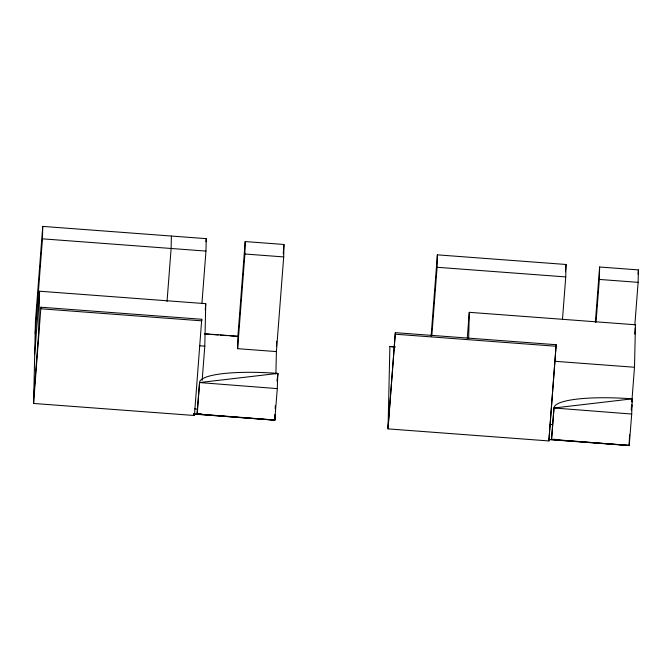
<?xml version="1.0" encoding="UTF-8"?>
<svg xmlns="http://www.w3.org/2000/svg" width="672" height="672" viewBox="0 0 672 672"><rect width="100%" height="100%" fill="white"/><g stroke="black" fill="none" stroke-linecap="round" stroke-linejoin="round"><path stroke-width="1.01" d="M33.6 403.46L40.916 307.23L201.743 319.276L194.426 415.506L33.6 403.46L35.448 321.082M202.163 380.302L204.792 346.156L205.741 303.668L39.564 291.22L38.606 333.707L33.751 396.824M40.916 307.23L40.883 308.776L201.709 320.83L201.743 319.276M35.171 333.514L42.454 238.837L42.739 226.405L206.237 238.652L205.96 251.084L201.961 303.106M171.394 236.04L171.116 248.48L167.034 301.535M194.426 415.506L194.46 413.96M237.628 348.684L237.905 336.252L245.188 241.567L283.97 244.474L283.693 256.914L276.41 351.59L237.628 348.684L244.91 254.008L245.188 241.567M193.402 414.061L274.856 420.168L274.991 414.733M275.898 373.976L276.452 349.516M276.52 346.5L276.637 341.225M388.046 427.526L395.346 332.657L556.172 344.711L548.856 440.941L388.03 428.887L389.878 346.517L395.102 346.903M388.03 428.887L395.346 332.657M431.81 335.95L437.094 267.28L437.371 254.848L566.026 264.482L565.748 276.923L562.464 319.578M468.678 338.226L469.266 312.32L635.452 324.769L634.494 367.256L632.024 399.328M548.856 440.941L556.172 344.711M596.056 322.098L599.34 279.434L599.617 267.002L638.4 269.909L638.123 282.341L634.838 325.004M548.873 439.572L629.286 445.595L629.538 434.918M274.789 419.992L277.284 388.609L277.813 373.405L199.567 382.561L197.072 413.952L274.789 419.992L274.966 414.926M275.176 408.845L275.285 405.804M629.286 445.595L629.572 435.288M631.714 414.036L632.234 398.84L553.997 407.996L551.502 439.379L629.219 445.418L631.714 414.036L553.997 407.996L551.569 439.555L554.66 439.194M35.44 321.266L42.739 226.405M34.7 354.337L39.564 291.22M206.002 241.777L206.237 238.652M277.183 381.553L277.813 373.405A77.952 15.011 4.4 0 0 199.567 382.561L197.14 414.128L201.256 413.641M205.271 309.876L205.741 303.668M283.248 253.84L283.97 244.474M274.856 420.168L193.418 413.876M389.878 346.517L395.086 347.088M431.122 336L437.371 254.848M467.275 338.184L469.266 312.32M565.471 271.765L566.026 264.482M595.375 322.148L599.617 267.002M638.081 274.067L638.4 269.909M634.729 334.076L635.208 327.869M631.31 408.643L631.63 404.502M631.378 410.038L631.772 404.947M632.234 398.84L632.008 401.898L632.234 398.84A77.952 15.011 4.4 0 0 553.997 407.996M277.225 380.73L277.813 373.405M631.327 410.348L631.739 405.115M197.072 413.952L200.164 413.591M437.094 267.28L565.748 276.923M599.34 279.434L638.123 282.341M42.454 238.837L205.96 251.084M244.91 254.008L283.693 256.914M395.312 334.211L556.139 346.256M204.632 333.757L238.048 336.26M204.616 333.942L209.832 334.328M211.924 334.488L218.19 334.958M220.282 335.118L227.59 335.664M229.681 335.815L236.989 336.37M555.064 361.301L634.494 367.256M199.567 345.761L204.792 346.156M550.2 424.418L552.292 424.578M194.712 408.887L197.845 409.122M548.89 439.387L629.303 445.41M199.567 382.561L277.284 388.609"/></g></svg>
